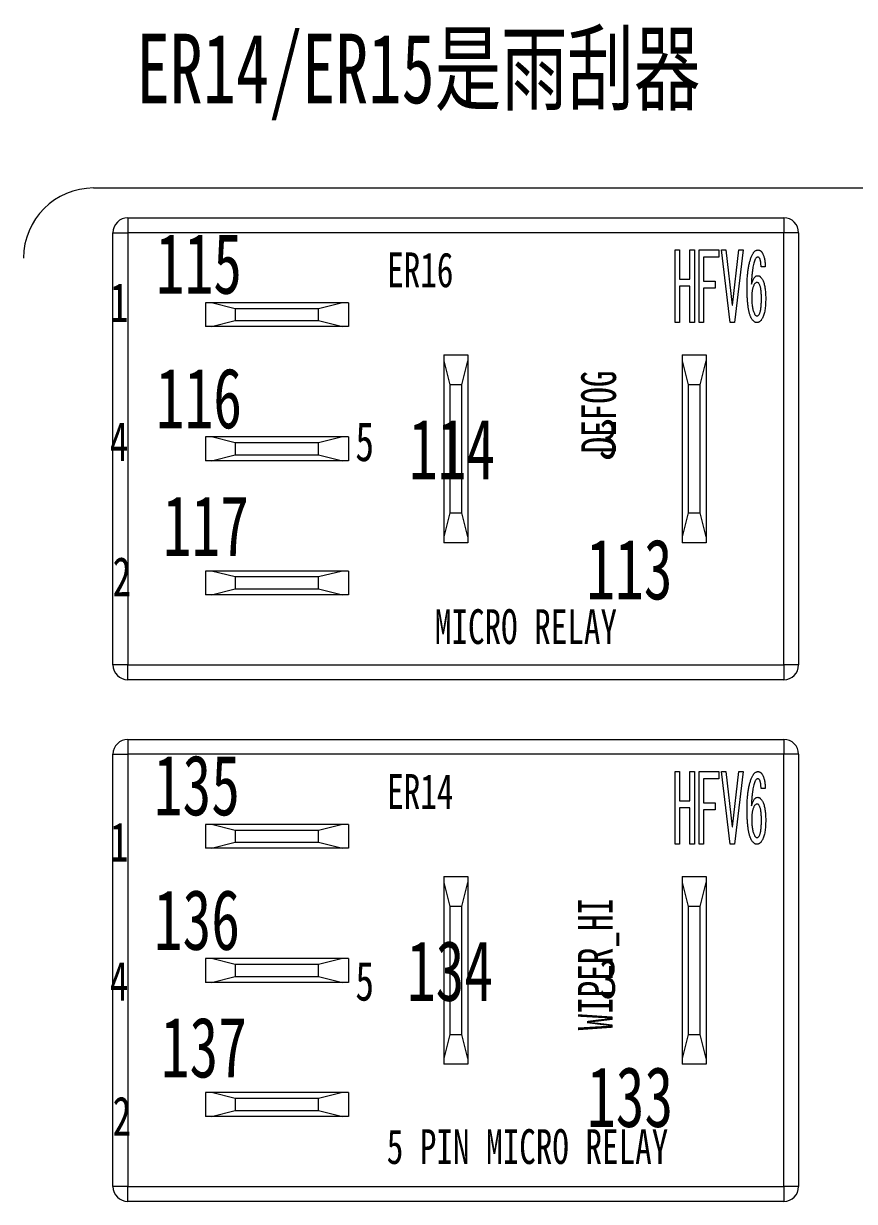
# Model space of a CAD drawing. Header units: inches. Extents: x 47316 to 59086, y 3141 to 11743.
# Drawn here: x 50560.2 to 50622.9, y 10129.1 to 10218.1 of the extents above; entities that cross this region are included whole.
import ezdxf
from ezdxf.enums import TextEntityAlignment as Align

# ---------------------------------------------------------------- set-up
doc = ezdxf.new("R2010")
doc.units = ezdxf.units.IN
doc.header["$MEASUREMENT"] = 0
doc.layers.add('1', color=1, linetype='Continuous')
doc.styles.add('MtX_STSong', font='')
doc.styles.add('仿宋', font='仿宋_GB2312.ttf', dxfattribs={"width": 0.7})
doc.styles.get('MtX_STSong').set_extended_font_data('STSong')

msp = doc.modelspace()

# ---------------------------------------------------------------- linework, layer by layer
at = {"color": 0, "linetype": 'Continuous', "lineweight": 15}
for p, q in [((50565.517, 10205.643), (50978.955, 10205.643)), ((50568.105, 10203.393), (50617.605, 10203.393)), ((50568.105, 10203.393), (50568.105, 10202.268)), ((50617.605, 10203.393), (50617.605, 10202.268)), ((50566.98, 10202.268), (50568.105, 10202.268)), ((50566.98, 10169.643), (50566.98, 10202.268)), ((50568.105, 10202.268), (50568.105, 10169.643)), ((50617.605, 10202.268), (50568.105, 10202.268)), ((50618.73, 10202.268), (50617.605, 10202.268)), ((50617.605, 10169.643), (50617.605, 10202.268)), ((50618.73, 10202.268), (50618.73, 10169.643)), ((50573.955, 10196.98), (50573.955, 10195.18)), ((50584.755, 10196.98), (50573.955, 10196.98)), ((50576.205, 10196.53), (50574.405, 10196.98)), ((50576.205, 10196.53), (50576.205, 10195.63)), ((50582.505, 10196.53), (50576.205, 10196.53)), ((50584.305, 10196.98), (50582.505, 10196.53)), ((50582.505, 10195.63), (50582.505, 10196.53)), ((50584.755, 10196.98), (50584.755, 10195.18)), ((50574.405, 10195.18), (50576.205, 10195.63)), ((50576.205, 10195.63), (50582.505, 10195.63)), ((50582.505, 10195.63), (50584.305, 10195.18)), ((50584.755, 10195.18), (50573.955, 10195.18)), ((50591.955, 10193.043), (50591.955, 10178.868)), ((50591.955, 10193.043), (50593.755, 10193.043)), ((50593.755, 10193.043), (50593.755, 10178.868)), ((50609.955, 10193.043), (50609.955, 10178.868)), ((50609.955, 10193.043), (50611.755, 10193.043)), ((50611.755, 10193.043), (50611.755, 10178.868)), ((50591.955, 10192.593), (50592.405, 10190.793)), ((50593.305, 10190.793), (50593.755, 10192.593)), ((50609.955, 10192.593), (50610.405, 10190.793)), ((50611.305, 10190.793), (50611.755, 10192.593)), ((50592.405, 10190.793), (50592.405, 10181.118)), ((50593.305, 10190.793), (50592.405, 10190.793)), ((50593.305, 10181.118), (50593.305, 10190.793)), ((50610.405, 10190.793), (50610.405, 10181.118)), ((50611.305, 10190.793), (50610.405, 10190.793)), ((50611.305, 10181.118), (50611.305, 10190.793)), ((50573.955, 10186.855), (50573.955, 10185.055)), ((50584.755, 10186.855), (50573.955, 10186.855)), ((50576.205, 10186.405), (50574.405, 10186.855)), ((50584.305, 10186.855), (50582.505, 10186.405)), ((50584.755, 10186.855), (50584.755, 10185.055)), ((50576.205, 10186.405), (50576.205, 10185.505)), ((50582.505, 10186.405), (50576.205, 10186.405)), ((50582.505, 10185.505), (50582.505, 10186.405)), ((50584.755, 10185.055), (50573.955, 10185.055)), ((50574.405, 10185.055), (50576.205, 10185.505)), ((50576.205, 10185.505), (50582.505, 10185.505)), ((50582.505, 10185.505), (50584.305, 10185.055)), ((50592.405, 10181.118), (50591.955, 10179.318)), ((50592.405, 10181.118), (50593.305, 10181.118)), ((50593.755, 10179.318), (50593.305, 10181.118)), ((50610.405, 10181.118), (50609.955, 10179.318)), ((50610.405, 10181.118), (50611.305, 10181.118)), ((50611.755, 10179.318), (50611.305, 10181.118)), ((50593.755, 10178.868), (50591.955, 10178.868)), ((50611.755, 10178.868), (50609.955, 10178.868)), ((50573.955, 10176.73), (50573.955, 10174.93)), ((50584.755, 10176.73), (50573.955, 10176.73)), ((50576.205, 10176.28), (50574.405, 10176.73)), ((50584.305, 10176.73), (50582.505, 10176.28)), ((50584.755, 10176.73), (50584.755, 10174.93)), ((50576.205, 10176.28), (50576.205, 10175.38)), ((50582.505, 10176.28), (50576.205, 10176.28)), ((50582.505, 10175.38), (50582.505, 10176.28)), ((50584.755, 10174.93), (50573.955, 10174.93)), ((50574.405, 10174.93), (50576.205, 10175.38)), ((50576.205, 10175.38), (50582.505, 10175.38)), ((50582.505, 10175.38), (50584.305, 10174.93)), ((50568.105, 10169.643), (50566.98, 10169.643)), ((50568.105, 10169.643), (50617.605, 10169.643)), ((50568.105, 10168.518), (50568.105, 10169.643)), ((50617.605, 10169.643), (50617.605, 10168.518)), ((50618.73, 10169.643), (50617.605, 10169.643)), ((50617.605, 10168.518), (50568.105, 10168.518)), ((50568.105, 10164.018), (50617.605, 10164.018)), ((50568.105, 10164.018), (50568.105, 10162.893)), ((50617.605, 10164.018), (50617.605, 10162.893)), ((50566.98, 10162.893), (50568.105, 10162.893)), ((50566.98, 10130.268), (50566.98, 10162.893)), ((50568.105, 10162.893), (50568.105, 10130.268)), ((50617.605, 10162.893), (50568.105, 10162.893)), ((50618.73, 10162.893), (50617.605, 10162.893)), ((50617.605, 10130.268), (50617.605, 10162.893)), ((50618.73, 10162.893), (50618.73, 10130.268)), ((50573.955, 10157.605), (50573.955, 10155.805)), ((50584.755, 10157.605), (50573.955, 10157.605)), ((50576.205, 10157.155), (50574.405, 10157.605)), ((50576.205, 10157.155), (50576.205, 10156.255)), ((50582.505, 10157.155), (50576.205, 10157.155)), ((50584.305, 10157.605), (50582.505, 10157.155)), ((50582.505, 10156.255), (50582.505, 10157.155)), ((50584.755, 10157.605), (50584.755, 10155.805)), ((50574.405, 10155.805), (50576.205, 10156.255)), ((50576.205, 10156.255), (50582.505, 10156.255)), ((50582.505, 10156.255), (50584.305, 10155.805)), ((50584.755, 10155.805), (50573.955, 10155.805)), ((50591.955, 10153.668), (50591.955, 10139.493)), ((50591.955, 10153.668), (50593.755, 10153.668)), ((50593.755, 10153.668), (50593.755, 10139.493)), ((50609.955, 10153.668), (50609.955, 10139.493)), ((50609.955, 10153.668), (50611.755, 10153.668)), ((50611.755, 10153.668), (50611.755, 10139.493)), ((50591.955, 10153.218), (50592.405, 10151.418)), ((50593.305, 10151.418), (50593.755, 10153.218)), ((50609.955, 10153.218), (50610.405, 10151.418)), ((50611.305, 10151.418), (50611.755, 10153.218)), ((50592.405, 10151.418), (50592.405, 10141.743)), ((50593.305, 10151.418), (50592.405, 10151.418)), ((50593.305, 10141.743), (50593.305, 10151.418)), ((50610.405, 10151.418), (50610.405, 10141.743)), ((50611.305, 10151.418), (50610.405, 10151.418)), ((50611.305, 10141.743), (50611.305, 10151.418)), ((50573.955, 10147.48), (50573.955, 10145.68)), ((50584.755, 10147.48), (50573.955, 10147.48)), ((50576.205, 10147.03), (50574.405, 10147.48)), ((50584.305, 10147.48), (50582.505, 10147.03)), ((50584.755, 10147.48), (50584.755, 10145.68)), ((50576.205, 10147.03), (50576.205, 10146.13)), ((50582.505, 10147.03), (50576.205, 10147.03)), ((50582.505, 10146.13), (50582.505, 10147.03)), ((50584.755, 10145.68), (50573.955, 10145.68)), ((50574.405, 10145.68), (50576.205, 10146.13)), ((50576.205, 10146.13), (50582.505, 10146.13)), ((50582.505, 10146.13), (50584.305, 10145.68)), ((50592.405, 10141.743), (50591.955, 10139.943)), ((50592.405, 10141.743), (50593.305, 10141.743)), ((50593.755, 10139.943), (50593.305, 10141.743)), ((50610.405, 10141.743), (50609.955, 10139.943)), ((50610.405, 10141.743), (50611.305, 10141.743)), ((50611.755, 10139.943), (50611.305, 10141.743)), ((50593.755, 10139.493), (50591.955, 10139.493)), ((50611.755, 10139.493), (50609.955, 10139.493)), ((50573.955, 10137.355), (50573.955, 10135.555)), ((50584.755, 10137.355), (50573.955, 10137.355)), ((50576.205, 10136.905), (50574.405, 10137.355)), ((50576.205, 10136.905), (50576.205, 10136.005)), ((50582.505, 10136.905), (50576.205, 10136.905)), ((50584.305, 10137.355), (50582.505, 10136.905)), ((50582.505, 10136.005), (50582.505, 10136.905)), ((50584.755, 10137.355), (50584.755, 10135.555)), ((50574.405, 10135.555), (50576.205, 10136.005)), ((50576.205, 10136.005), (50582.505, 10136.005)), ((50582.505, 10136.005), (50584.305, 10135.555)), ((50584.755, 10135.555), (50573.955, 10135.555)), ((50568.105, 10130.268), (50566.98, 10130.268)), ((50568.105, 10130.268), (50617.605, 10130.268)), ((50568.105, 10129.143), (50568.105, 10130.268)), ((50617.605, 10130.268), (50617.605, 10129.143)), ((50618.73, 10130.268), (50617.605, 10130.268)), ((50617.605, 10129.143), (50568.105, 10129.143))]:
    msp.add_line(p, q, dxfattribs=at)
for centre, radius, start, end in [((50565.517, 10200.355), 5.287, 90, 180), ((50568.105, 10202.268), 1.125, 90, 180), ((50617.605, 10202.268), 1.125, 0, 90), ((50568.105, 10169.643), 1.125, 180, 270), ((50617.605, 10169.643), 1.125, 270, 0), ((50568.105, 10162.893), 1.125, 90, 180), ((50617.605, 10162.893), 1.125, 0, 90), ((50568.105, 10130.268), 1.125, 180, 270), ((50617.605, 10130.268), 1.125, 270, 0)]:
    msp.add_arc(centre, radius, start, end, dxfattribs=at)
at = {"layer": '1', "color": 255, "linetype": 'Continuous', "lineweight": 13}
for p, q in [((50609.407, 10195.482), (50609.407, 10200.962)), ((50609.407, 10200.962), (50609.74, 10200.962)), ((50609.74, 10200.962), (50609.74, 10198.769)), ((50610.532, 10200.962), (50610.865, 10200.962)), ((50610.532, 10198.769), (50610.532, 10200.962)), ((50610.865, 10200.962), (50610.865, 10195.482)), ((50611.22, 10195.482), (50611.22, 10200.962)), ((50611.22, 10200.962), (50612.706, 10200.962)), ((50612.706, 10200.962), (50612.706, 10200.429)), ((50613.577, 10195.482), (50612.917, 10200.962)), ((50612.917, 10200.962), (50613.24, 10200.962)), ((50613.24, 10200.962), (50613.718, 10196.801)), ((50613.746, 10196.801), (50614.224, 10200.962)), ((50614.547, 10200.962), (50613.886, 10195.482)), ((50614.224, 10200.962), (50614.547, 10200.962)), ((50612.706, 10200.429), (50611.553, 10200.429)), ((50611.553, 10200.429), (50611.553, 10198.6)), ((50616.219, 10199.697), (50615.897, 10199.697)), ((50609.74, 10198.769), (50610.532, 10198.769)), ((50610.532, 10198.236), (50609.74, 10198.236)), ((50609.74, 10198.236), (50609.74, 10195.482)), ((50610.532, 10195.482), (50610.532, 10198.236)), ((50611.553, 10198.6), (50612.424, 10198.6)), ((50611.553, 10198.067), (50611.553, 10195.482)), ((50612.424, 10198.067), (50611.553, 10198.067)), ((50612.424, 10198.6), (50612.424, 10198.067)), ((50613.718, 10196.801), (50613.746, 10196.801)), ((50609.74, 10195.482), (50609.407, 10195.482)), ((50610.865, 10195.482), (50610.532, 10195.482)), ((50611.553, 10195.482), (50611.22, 10195.482)), ((50613.886, 10195.482), (50613.577, 10195.482)), ((50609.407, 10156.107), (50609.407, 10161.587)), ((50609.407, 10161.587), (50609.74, 10161.587)), ((50609.74, 10161.587), (50609.74, 10159.394)), ((50610.532, 10161.587), (50610.865, 10161.587)), ((50610.532, 10159.394), (50610.532, 10161.587)), ((50610.865, 10161.587), (50610.865, 10156.107)), ((50611.22, 10156.107), (50611.22, 10161.587)), ((50611.22, 10161.587), (50612.706, 10161.587)), ((50612.706, 10161.587), (50612.706, 10161.054)), ((50613.577, 10156.107), (50612.917, 10161.587)), ((50612.917, 10161.587), (50613.24, 10161.587)), ((50613.24, 10161.587), (50613.718, 10157.426)), ((50613.746, 10157.426), (50614.224, 10161.587)), ((50614.547, 10161.587), (50613.886, 10156.107)), ((50614.224, 10161.587), (50614.547, 10161.587)), ((50612.706, 10161.054), (50611.553, 10161.054)), ((50611.553, 10161.054), (50611.553, 10159.225)), ((50616.219, 10160.322), (50615.897, 10160.322)), ((50609.74, 10159.394), (50610.532, 10159.394)), ((50611.553, 10159.225), (50612.424, 10159.225)), ((50612.424, 10159.225), (50612.424, 10158.692)), ((50610.532, 10158.861), (50609.74, 10158.861)), ((50609.74, 10158.861), (50609.74, 10156.107)), ((50610.532, 10156.107), (50610.532, 10158.861)), ((50611.553, 10158.692), (50611.553, 10156.107)), ((50612.424, 10158.692), (50611.553, 10158.692)), ((50613.718, 10157.426), (50613.746, 10157.426)), ((50609.74, 10156.107), (50609.407, 10156.107)), ((50610.865, 10156.107), (50610.532, 10156.107)), ((50611.553, 10156.107), (50611.22, 10156.107)), ((50613.886, 10156.107), (50613.577, 10156.107))]:
    msp.add_line(p, q, dxfattribs=at)
for points, knots in [([(50615.25, 10200.624), (50615.264, 10200.651), (50615.291, 10200.702), (50615.337, 10200.771), (50615.387, 10200.829), (50615.437, 10200.878), (50615.493, 10200.915), (50615.55, 10200.943), (50615.61, 10200.959), (50615.651, 10200.961), (50615.672, 10200.962)], [0, 0, 0, 0, 0.158634, 0.303547, 0.435715, 0.558497, 0.67301, 0.78415, 0.891827, 1, 1, 1, 1]), ([(50615.672, 10200.962), (50615.689, 10200.961), (50615.723, 10200.959), (50615.772, 10200.948), (50615.819, 10200.927), (50615.863, 10200.899), (50615.904, 10200.863), (50615.942, 10200.819), (50615.978, 10200.767), (50615.998, 10200.729), (50616.009, 10200.709)], [0, 0, 0, 0, 0.114864, 0.227641, 0.339617, 0.456273, 0.577157, 0.707931, 0.847275, 1, 1, 1, 1]), ([(50616.009, 10200.709), (50616.025, 10200.675), (50616.058, 10200.606), (50616.099, 10200.497), (50616.132, 10200.381), (50616.162, 10200.257), (50616.186, 10200.127), (50616.203, 10199.99), (50616.214, 10199.846), (50616.218, 10199.747), (50616.219, 10199.697)], [0, 0, 0, 0, 0.107762, 0.218756, 0.335435, 0.456626, 0.583635, 0.715641, 0.854978, 1, 1, 1, 1]), ([(50614.842, 10198.151), (50614.843, 10198.285), (50614.845, 10198.544), (50614.866, 10198.919), (50614.895, 10199.268), (50614.94, 10199.591), (50614.996, 10199.888), (50615.068, 10200.158), (50615.147, 10200.403), (50615.217, 10200.553), (50615.25, 10200.624)], [0, 0, 0, 0, 0.159042, 0.30756, 0.446124, 0.57506, 0.694235, 0.804553, 0.906301, 1, 1, 1, 1]), ([(50615.46, 10200.259), (50615.44, 10200.215), (50615.397, 10200.118), (50615.348, 10199.954), (50615.304, 10199.761), (50615.265, 10199.54), (50615.231, 10199.29), (50615.204, 10199.011), (50615.18, 10198.703), (50615.171, 10198.488), (50615.166, 10198.376)], [0, 0, 0, 0, 0.076178, 0.165002, 0.268176, 0.385173, 0.516771, 0.66309, 0.823784, 1, 1, 1, 1]), ([(50615.657, 10200.428), (50615.639, 10200.426), (50615.6, 10200.421), (50615.547, 10200.385), (50615.499, 10200.331), (50615.474, 10200.284), (50615.46, 10200.259)], [0, 0, 0, 0, 0.202434, 0.422078, 0.684638, 1, 1, 1, 1]), ([(50615.798, 10200.315), (50615.788, 10200.332), (50615.771, 10200.363), (50615.738, 10200.4), (50615.699, 10200.423), (50615.671, 10200.426), (50615.657, 10200.428)], [0, 0, 0, 0, 0.303691, 0.560441, 0.782113, 1, 1, 1, 1]), ([(50615.897, 10199.697), (50615.897, 10199.731), (50615.897, 10199.796), (50615.891, 10199.891), (50615.884, 10199.979), (50615.872, 10200.06), (50615.859, 10200.134), (50615.843, 10200.201), (50615.822, 10200.261), (50615.806, 10200.298), (50615.798, 10200.315)], [0, 0, 0, 0, 0.161643, 0.311959, 0.450983, 0.580904, 0.699954, 0.80876, 0.908391, 1, 1, 1, 1]), ([(50615.166, 10198.376), (50615.182, 10198.426), (50615.213, 10198.522), (50615.266, 10198.654), (50615.321, 10198.766), (50615.378, 10198.858), (50615.44, 10198.93), (50615.504, 10198.983), (50615.573, 10199.016), (50615.62, 10199.02), (50615.644, 10199.022)], [0, 0, 0, 0, 0.188402, 0.354694, 0.499677, 0.627283, 0.73742, 0.832378, 0.918336, 1, 1, 1, 1]), ([(50615.644, 10199.022), (50615.661, 10199.021), (50615.696, 10199.019), (50615.748, 10199.003), (50615.798, 10198.974), (50615.846, 10198.938), (50615.893, 10198.889), (50615.939, 10198.831), (50615.982, 10198.762), (50616.009, 10198.711), (50616.023, 10198.685)], [0, 0, 0, 0, 0.098071, 0.198084, 0.302914, 0.415724, 0.541317, 0.678783, 0.831464, 1, 1, 1, 1]), ([(50615.138, 10195.874), (50615.126, 10195.9), (50615.101, 10195.954), (50615.066, 10196.04), (50615.035, 10196.136), (50615.007, 10196.24), (50614.98, 10196.352), (50614.957, 10196.473), (50614.935, 10196.603), (50614.915, 10196.741), (50614.897, 10196.887), (50614.883, 10197.042), (50614.87, 10197.206), (50614.86, 10197.379), (50614.852, 10197.56), (50614.845, 10197.749), (50614.843, 10197.947), (50614.842, 10198.082), (50614.842, 10198.151)], [0, 0, 0, 0, 0.037089, 0.077318, 0.120903, 0.167121, 0.217154, 0.270417, 0.327506, 0.387571, 0.451538, 0.518943, 0.589862, 0.664764, 0.743216, 0.824783, 0.91082, 1, 1, 1, 1]), ([(50615.363, 10198.319), (50615.349, 10198.29), (50615.321, 10198.231), (50615.287, 10198.136), (50615.258, 10198.034), (50615.236, 10197.924), (50615.216, 10197.808), (50615.203, 10197.685), (50615.196, 10197.555), (50615.195, 10197.466), (50615.194, 10197.42)], [0, 0, 0, 0, 0.103989, 0.21317, 0.328129, 0.449132, 0.575966, 0.709866, 0.851076, 1, 1, 1, 1]), ([(50615.587, 10198.516), (50615.566, 10198.513), (50615.522, 10198.508), (50615.462, 10198.467), (50615.407, 10198.402), (50615.379, 10198.349), (50615.363, 10198.319)], [0, 0, 0, 0, 0.199844, 0.419038, 0.680078, 1, 1, 1, 1]), ([(50615.784, 10198.347), (50615.771, 10198.373), (50615.746, 10198.419), (50615.698, 10198.474), (50615.645, 10198.51), (50615.606, 10198.514), (50615.587, 10198.516)], [0, 0, 0, 0, 0.315362, 0.577922, 0.797566, 1, 1, 1, 1]), ([(50615.925, 10197.307), (50615.924, 10197.368), (50615.924, 10197.485), (50615.918, 10197.652), (50615.906, 10197.805), (50615.891, 10197.942), (50615.872, 10198.065), (50615.848, 10198.173), (50615.821, 10198.266), (50615.796, 10198.322), (50615.784, 10198.347)], [0, 0, 0, 0, 0.172427, 0.331159, 0.475411, 0.606298, 0.724053, 0.828031, 0.919663, 1, 1, 1, 1]), ([(50616.023, 10198.685), (50616.041, 10198.645), (50616.08, 10198.562), (50616.124, 10198.426), (50616.163, 10198.276), (50616.193, 10198.111), (50616.218, 10197.931), (50616.236, 10197.737), (50616.246, 10197.527), (50616.247, 10197.382), (50616.248, 10197.307)], [0, 0, 0, 0, 0.0931, 0.194668, 0.304697, 0.423715, 0.552237, 0.691198, 0.840133, 1, 1, 1, 1]), ([(50615.194, 10197.42), (50615.194, 10197.35), (50615.196, 10197.214), (50615.205, 10197.019), (50615.221, 10196.838), (50615.24, 10196.672), (50615.269, 10196.521), (50615.301, 10196.385), (50615.342, 10196.264), (50615.375, 10196.19), (50615.391, 10196.155)], [0, 0, 0, 0, 0.163056, 0.314967, 0.455122, 0.584465, 0.703508, 0.811566, 0.910341, 1, 1, 1, 1]), ([(50615.798, 10196.183), (50615.809, 10196.207), (50615.832, 10196.26), (50615.855, 10196.354), (50615.877, 10196.466), (50615.896, 10196.597), (50615.908, 10196.747), (50615.917, 10196.917), (50615.924, 10197.106), (50615.924, 10197.238), (50615.925, 10197.307)], [0, 0, 0, 0, 0.069309, 0.153628, 0.253372, 0.369799, 0.502057, 0.651386, 0.817044, 1, 1, 1, 1]), ([(50616.248, 10197.307), (50616.247, 10197.226), (50616.245, 10197.068), (50616.235, 10196.84), (50616.216, 10196.628), (50616.19, 10196.433), (50616.158, 10196.255), (50616.116, 10196.094), (50616.07, 10195.948), (50616.029, 10195.86), (50616.009, 10195.817)], [0, 0, 0, 0, 0.160922, 0.311022, 0.450557, 0.57973, 0.698842, 0.807781, 0.908026, 1, 1, 1, 1]), ([(50615.573, 10195.482), (50615.553, 10195.483), (50615.513, 10195.486), (50615.454, 10195.506), (50615.397, 10195.537), (50615.342, 10195.581), (50615.288, 10195.636), (50615.236, 10195.705), (50615.185, 10195.784), (50615.154, 10195.843), (50615.138, 10195.874)], [0, 0, 0, 0, 0.097077, 0.195094, 0.298911, 0.412404, 0.538164, 0.677061, 0.83022, 1, 1, 1, 1]), ([(50615.391, 10196.155), (50615.404, 10196.129), (50615.429, 10196.083), (50615.478, 10196.03), (50615.53, 10195.992), (50615.569, 10195.988), (50615.587, 10195.986)], [0, 0, 0, 0, 0.315617, 0.57556, 0.797402, 1, 1, 1, 1]), ([(50616.009, 10195.817), (50615.995, 10195.791), (50615.968, 10195.74), (50615.921, 10195.672), (50615.871, 10195.613), (50615.817, 10195.566), (50615.761, 10195.528), (50615.701, 10195.501), (50615.638, 10195.485), (50615.595, 10195.483), (50615.573, 10195.482)], [0, 0, 0, 0, 0.154014, 0.297138, 0.427932, 0.549795, 0.666076, 0.775956, 0.886767, 1, 1, 1, 1]), ([(50615.587, 10195.986), (50615.606, 10195.989), (50615.647, 10195.995), (50615.703, 10196.036), (50615.754, 10196.101), (50615.782, 10196.153), (50615.798, 10196.183)], [0, 0, 0, 0, 0.187645, 0.404089, 0.668919, 1, 1, 1, 1]), ([(50615.25, 10161.249), (50615.264, 10161.276), (50615.291, 10161.327), (50615.337, 10161.396), (50615.387, 10161.454), (50615.437, 10161.503), (50615.493, 10161.54), (50615.55, 10161.568), (50615.61, 10161.584), (50615.651, 10161.586), (50615.672, 10161.587)], [0, 0, 0, 0, 0.158634, 0.303547, 0.435715, 0.558497, 0.67301, 0.78415, 0.891827, 1, 1, 1, 1]), ([(50615.672, 10161.587), (50615.689, 10161.586), (50615.723, 10161.584), (50615.772, 10161.573), (50615.819, 10161.552), (50615.863, 10161.524), (50615.904, 10161.488), (50615.942, 10161.444), (50615.978, 10161.392), (50615.998, 10161.354), (50616.009, 10161.334)], [0, 0, 0, 0, 0.114864, 0.227641, 0.339617, 0.456273, 0.577157, 0.707931, 0.847275, 1, 1, 1, 1]), ([(50614.842, 10158.776), (50614.843, 10158.91), (50614.845, 10159.169), (50614.866, 10159.544), (50614.895, 10159.893), (50614.94, 10160.216), (50614.996, 10160.513), (50615.068, 10160.783), (50615.147, 10161.028), (50615.217, 10161.178), (50615.25, 10161.249)], [0, 0, 0, 0, 0.159042, 0.30756, 0.446124, 0.57506, 0.694235, 0.804553, 0.906301, 1, 1, 1, 1]), ([(50615.46, 10160.884), (50615.44, 10160.84), (50615.397, 10160.743), (50615.348, 10160.579), (50615.304, 10160.386), (50615.265, 10160.165), (50615.231, 10159.915), (50615.204, 10159.636), (50615.18, 10159.328), (50615.171, 10159.113), (50615.166, 10159.001)], [0, 0, 0, 0, 0.076178, 0.165002, 0.268176, 0.385173, 0.516771, 0.66309, 0.823784, 1, 1, 1, 1]), ([(50615.657, 10161.053), (50615.639, 10161.051), (50615.6, 10161.046), (50615.547, 10161.01), (50615.499, 10160.956), (50615.474, 10160.909), (50615.46, 10160.884)], [0, 0, 0, 0, 0.202434, 0.422078, 0.684638, 1, 1, 1, 1]), ([(50615.798, 10160.94), (50615.788, 10160.957), (50615.771, 10160.988), (50615.738, 10161.025), (50615.699, 10161.048), (50615.671, 10161.051), (50615.657, 10161.053)], [0, 0, 0, 0, 0.303691, 0.560441, 0.782113, 1, 1, 1, 1]), ([(50615.897, 10160.322), (50615.897, 10160.356), (50615.897, 10160.421), (50615.891, 10160.516), (50615.884, 10160.604), (50615.872, 10160.685), (50615.859, 10160.759), (50615.843, 10160.826), (50615.822, 10160.886), (50615.806, 10160.923), (50615.798, 10160.94)], [0, 0, 0, 0, 0.161643, 0.311959, 0.450983, 0.580904, 0.699954, 0.80876, 0.908391, 1, 1, 1, 1]), ([(50616.009, 10161.334), (50616.025, 10161.3), (50616.058, 10161.231), (50616.099, 10161.122), (50616.132, 10161.006), (50616.162, 10160.882), (50616.186, 10160.752), (50616.203, 10160.615), (50616.214, 10160.471), (50616.218, 10160.372), (50616.219, 10160.322)], [0, 0, 0, 0, 0.107762, 0.218756, 0.335435, 0.456626, 0.583635, 0.715641, 0.854978, 1, 1, 1, 1]), ([(50615.166, 10159.001), (50615.182, 10159.051), (50615.213, 10159.147), (50615.266, 10159.279), (50615.321, 10159.391), (50615.378, 10159.483), (50615.44, 10159.555), (50615.504, 10159.608), (50615.573, 10159.641), (50615.62, 10159.645), (50615.644, 10159.647)], [0, 0, 0, 0, 0.188402, 0.354694, 0.499677, 0.627283, 0.73742, 0.832378, 0.918336, 1, 1, 1, 1]), ([(50615.363, 10158.944), (50615.349, 10158.915), (50615.321, 10158.856), (50615.287, 10158.761), (50615.258, 10158.659), (50615.236, 10158.549), (50615.216, 10158.433), (50615.203, 10158.31), (50615.196, 10158.18), (50615.195, 10158.091), (50615.194, 10158.045)], [0, 0, 0, 0, 0.103989, 0.21317, 0.328129, 0.449132, 0.575966, 0.709866, 0.851076, 1, 1, 1, 1]), ([(50615.587, 10159.141), (50615.566, 10159.138), (50615.522, 10159.133), (50615.462, 10159.092), (50615.407, 10159.027), (50615.379, 10158.974), (50615.363, 10158.944)], [0, 0, 0, 0, 0.199844, 0.419038, 0.680078, 1, 1, 1, 1]), ([(50615.784, 10158.972), (50615.771, 10158.998), (50615.746, 10159.044), (50615.698, 10159.099), (50615.645, 10159.135), (50615.606, 10159.139), (50615.587, 10159.141)], [0, 0, 0, 0, 0.315362, 0.577922, 0.797566, 1, 1, 1, 1]), ([(50615.644, 10159.647), (50615.661, 10159.646), (50615.696, 10159.644), (50615.748, 10159.628), (50615.798, 10159.599), (50615.846, 10159.563), (50615.893, 10159.514), (50615.939, 10159.456), (50615.982, 10159.387), (50616.009, 10159.336), (50616.023, 10159.31)], [0, 0, 0, 0, 0.098071, 0.198084, 0.302914, 0.415724, 0.541317, 0.678783, 0.831464, 1, 1, 1, 1]), ([(50615.925, 10157.932), (50615.924, 10157.993), (50615.924, 10158.11), (50615.918, 10158.277), (50615.906, 10158.43), (50615.891, 10158.567), (50615.872, 10158.69), (50615.848, 10158.798), (50615.821, 10158.891), (50615.796, 10158.947), (50615.784, 10158.972)], [0, 0, 0, 0, 0.172427, 0.331159, 0.475411, 0.606298, 0.724053, 0.828031, 0.919663, 1, 1, 1, 1]), ([(50616.023, 10159.31), (50616.041, 10159.27), (50616.08, 10159.187), (50616.124, 10159.051), (50616.163, 10158.901), (50616.193, 10158.736), (50616.218, 10158.556), (50616.236, 10158.362), (50616.246, 10158.152), (50616.247, 10158.007), (50616.248, 10157.932)], [0, 0, 0, 0, 0.0931, 0.194668, 0.304697, 0.423715, 0.552237, 0.691198, 0.840133, 1, 1, 1, 1]), ([(50615.138, 10156.499), (50615.126, 10156.525), (50615.101, 10156.579), (50615.066, 10156.665), (50615.035, 10156.761), (50615.007, 10156.865), (50614.98, 10156.977), (50614.957, 10157.098), (50614.935, 10157.228), (50614.915, 10157.366), (50614.897, 10157.512), (50614.883, 10157.667), (50614.87, 10157.831), (50614.86, 10158.004), (50614.852, 10158.185), (50614.845, 10158.374), (50614.843, 10158.572), (50614.842, 10158.707), (50614.842, 10158.776)], [0, 0, 0, 0, 0.037089, 0.077318, 0.120903, 0.167121, 0.217154, 0.270417, 0.327506, 0.387571, 0.451538, 0.518943, 0.589862, 0.664764, 0.743216, 0.824783, 0.91082, 1, 1, 1, 1]), ([(50615.194, 10158.045), (50615.194, 10157.975), (50615.196, 10157.839), (50615.205, 10157.644), (50615.221, 10157.463), (50615.24, 10157.297), (50615.269, 10157.146), (50615.301, 10157.01), (50615.342, 10156.889), (50615.375, 10156.815), (50615.391, 10156.78)], [0, 0, 0, 0, 0.163056, 0.314967, 0.455122, 0.584465, 0.703508, 0.811566, 0.910341, 1, 1, 1, 1]), ([(50615.798, 10156.808), (50615.809, 10156.832), (50615.832, 10156.885), (50615.855, 10156.979), (50615.877, 10157.091), (50615.896, 10157.222), (50615.908, 10157.372), (50615.917, 10157.542), (50615.924, 10157.731), (50615.924, 10157.863), (50615.925, 10157.932)], [0, 0, 0, 0, 0.069309, 0.153628, 0.253372, 0.369799, 0.502057, 0.651386, 0.817044, 1, 1, 1, 1]), ([(50616.248, 10157.932), (50616.247, 10157.851), (50616.245, 10157.693), (50616.235, 10157.465), (50616.216, 10157.253), (50616.19, 10157.058), (50616.158, 10156.88), (50616.116, 10156.719), (50616.07, 10156.573), (50616.029, 10156.485), (50616.009, 10156.442)], [0, 0, 0, 0, 0.160922, 0.311022, 0.450557, 0.57973, 0.698842, 0.807781, 0.908026, 1, 1, 1, 1]), ([(50615.573, 10156.107), (50615.553, 10156.108), (50615.513, 10156.111), (50615.454, 10156.131), (50615.397, 10156.162), (50615.342, 10156.206), (50615.288, 10156.261), (50615.236, 10156.33), (50615.185, 10156.409), (50615.154, 10156.468), (50615.138, 10156.499)], [0, 0, 0, 0, 0.097077, 0.195094, 0.298911, 0.412404, 0.538164, 0.677061, 0.83022, 1, 1, 1, 1]), ([(50615.391, 10156.78), (50615.404, 10156.754), (50615.429, 10156.708), (50615.478, 10156.655), (50615.53, 10156.617), (50615.569, 10156.613), (50615.587, 10156.611)], [0, 0, 0, 0, 0.315617, 0.57556, 0.797402, 1, 1, 1, 1]), ([(50616.009, 10156.442), (50615.995, 10156.416), (50615.968, 10156.365), (50615.921, 10156.297), (50615.871, 10156.238), (50615.817, 10156.191), (50615.761, 10156.153), (50615.701, 10156.126), (50615.638, 10156.11), (50615.595, 10156.108), (50615.573, 10156.107)], [0, 0, 0, 0, 0.154014, 0.297138, 0.427932, 0.549795, 0.666076, 0.775956, 0.886767, 1, 1, 1, 1]), ([(50615.587, 10156.611), (50615.606, 10156.614), (50615.647, 10156.62), (50615.703, 10156.661), (50615.754, 10156.726), (50615.782, 10156.778), (50615.798, 10156.808)], [0, 0, 0, 0, 0.187645, 0.404089, 0.668919, 1, 1, 1, 1])]:
    msp.add_open_spline(points, degree=3, knots=knots, dxfattribs=at)

# ---------------------------------------------------------------- texts
at = {"color": 0, "lineweight": 15, "style": '仿宋', "width": 0.7}
for s, height, p in [('ER14/ER15是雨刮器', 5.25, (50590.04, 10214.663)), ('ER16', 2.625, (50590.173, 10199.464)), ('MICRO RELAY', 2.625, (50598.151, 10172.533)), ('ER14', 2.625, (50590.173, 10160.089)), ('5 PIN MICRO RELAY', 2.625, (50598.269, 10133.285))]:
    msp.add_text(s, height=height, dxfattribs=at).set_placement(p, align=Align.MIDDLE_CENTER)
at = {"color": 0, "lineweight": 15, "style": 'MtX_STSong', "width": 0.7}
for s, p in [('115', (50570.212, 10197.659)), ('116', (50570.212, 10187.503)), ('114', (50589.318, 10183.651)), ('117', (50570.738, 10177.872)), ('113', (50602.711, 10174.589)), ('135', (50570.062, 10158.289)), ('136', (50570.062, 10148.133)), ('134', (50589.168, 10144.281)), ('137', (50570.588, 10138.503)), ('133', (50602.762, 10134.763))]:
    msp.add_text(s, height=4.5538, dxfattribs=at).set_placement(p)
at = {"color": 2, "lineweight": 15, "style": 'MtX_STSong', "width": 0.7}
for s, p in [('1', (50566.75, 10195.521)), ('4', (50566.735, 10185.024)), ('5', (50585.277, 10185.024)), ('3', (50603.679, 10185.22)), ('2', (50566.95, 10174.827)), ('1', (50566.75, 10154.799)), ('3', (50603.679, 10144.498)), ('4', (50566.735, 10144.302)), ('5', (50585.277, 10144.302)), ('2', (50566.95, 10134.104))]:
    msp.add_text(s, height=2.96, dxfattribs=at).set_placement(p)
at = {"color": 0, "linetype": 'Continuous', "lineweight": 15, "style": '仿宋', "width": 0.7}
for s, p in [('DEFOG', (50603.637, 10188.733)), ('WIPER_HI', (50603.637, 10147.049))]:
    msp.add_text(s, height=2.625, rotation=90, dxfattribs=at).set_placement(p, align=Align.MIDDLE)

doc.saveas('drawing.dxf')
